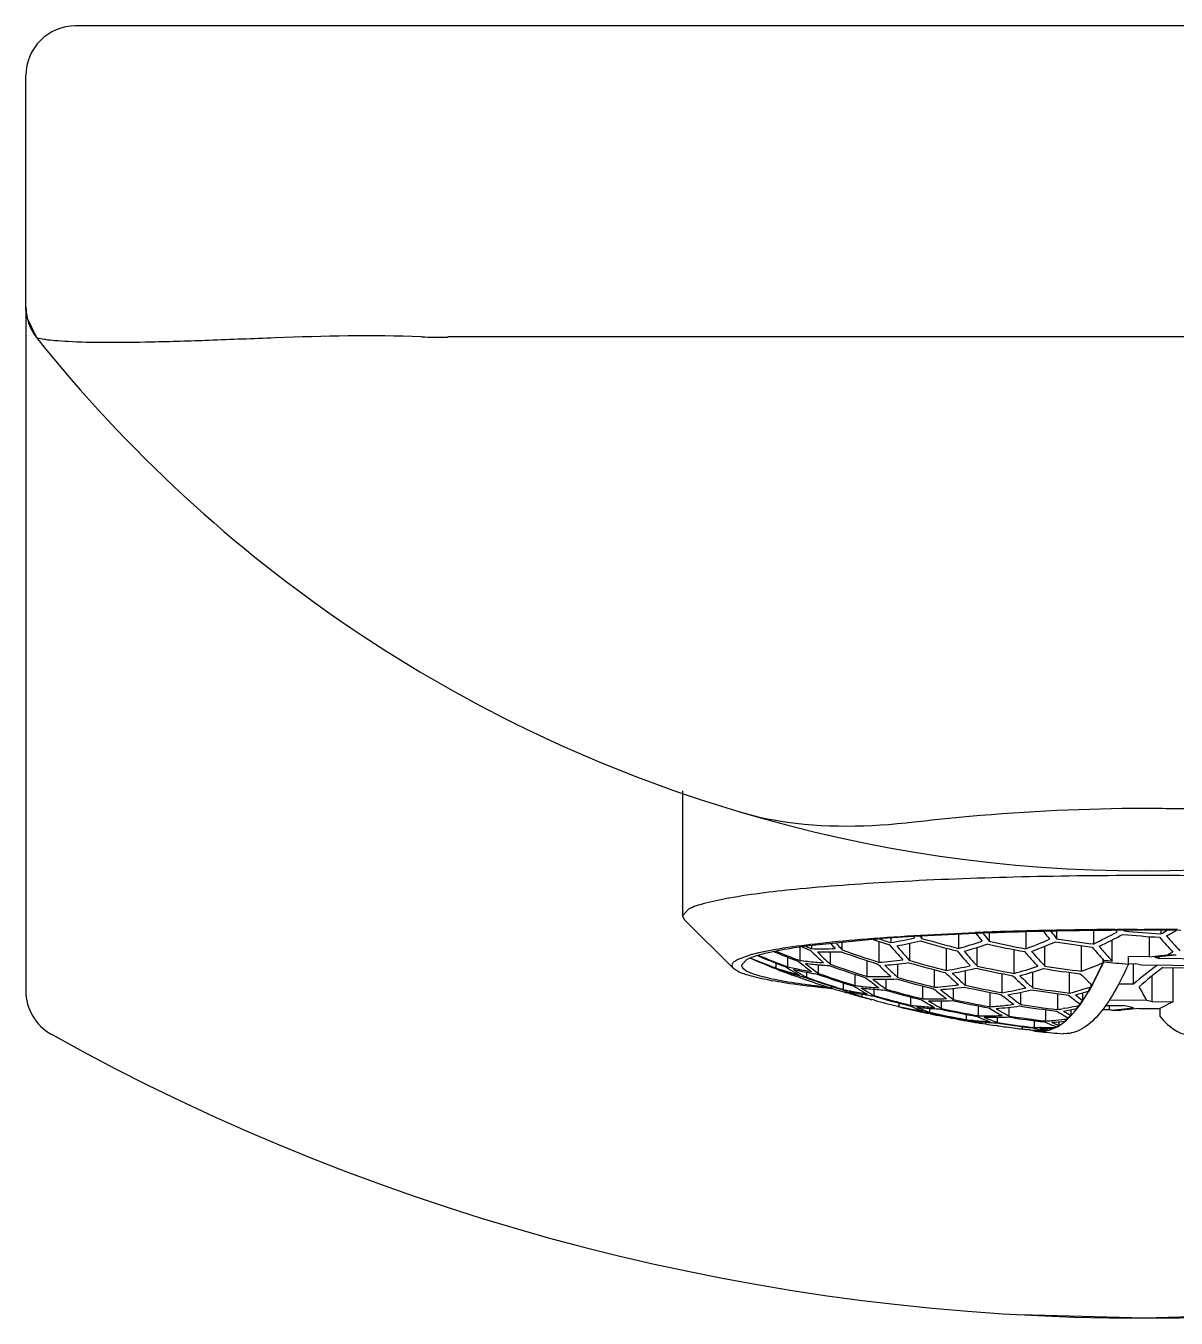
# Model space of a CAD drawing. Header units: millimetres. Extents: x 0 to 460316, y -63250 to 103204.
# Drawn here: x 204517.65 to 204540.8, y 47339.8 to 47365.8 of the extents above; entities that cross this region are included whole.
import ezdxf

# ---------------------------------------------------------------- set-up
doc = ezdxf.new("R2010")
doc.units = ezdxf.units.MM
doc.header["$LTSCALE"] = 25
doc.linetypes.add('HIDDEN', pattern=[9.525, 6.35, -3.175])
doc.layers.add('02___PRT_ALL_AXES', color=7, linetype='Continuous')
doc.layers.add('DEFAULT_2', color=8, linetype='HIDDEN')

msp = doc.modelspace()

# ---------------------------------------------------------------- linework, layer by layer
at = {"color": 7, "linetype": 'Continuous'}
for p, q in [((204561.65, 47365.796), (204518.65, 47365.796)), ((204517.65, 47360.143), (204517.65, 47364.796)), ((204517.652, 47360.079), (204517.65, 47360.143)), ((204517.65, 47360.079), (204517.65, 47346.38)), ((204517.869, 47359.518), (204517.674, 47359.923)), ((204554.161, 47359.537), (204526.138, 47359.537)), ((204517.869, 47359.518), (204517.868, 47359.519)), ((204530.859, 47350.406), (204530.859, 47347.891)), ((204531.796, 47348.246), (204531.788, 47348.244)), ((204531.797, 47348.245), (204531.788, 47348.244)), ((204530.986, 47348.025), (204530.859, 47347.891)), ((204530.859, 47347.891), (204530.895, 47347.82)), ((204531.891, 47346.832), (204530.895, 47347.82)), ((204537.771, 47347.568), (204537.771, 47347.227)), ((204538.39, 47347.583), (204538.39, 47347.43)), ((204539.129, 47347.593), (204539.129, 47347.324)), ((204539.567, 47347.616), (204539.605, 47347.616)), ((204539.606, 47347.599), (204539.58, 47347.599)), ((204539.748, 47347.587), (204539.738, 47347.6)), ((204539.748, 47347.587), (204539.738, 47347.6)), ((204539.748, 47347.6), (204539.748, 47347.587)), ((204540.009, 47347.617), (204540.15, 47347.618)), ((204540.15, 47347.601), (204540.009, 47347.601)), ((204540.487, 47347.599), (204540.487, 47347.528)), ((204540.89, 47347.598), (204540.794, 47347.599)), ((204534.681, 47347.416), (204533.41, 47347.287)), ((204534.077, 47347.204), (204534.077, 47347.36)), ((204534.817, 47346.956), (204534.817, 47347.374)), ((204535.055, 47347.442), (204535.055, 47347.351)), ((204535.435, 47346.989), (204535.435, 47347.338)), ((204535.52, 47347.474), (204535.504, 47347.473)), ((204535.531, 47347.473), (204535.515, 47347.472)), ((204535.515, 47347.472), (204535.532, 47347.449)), ((204535.515, 47347.472), (204535.532, 47347.449)), ((204535.517, 47347.494), (204536.749, 47347.554)), ((204536.763, 47347.536), (204535.52, 47347.474)), ((204535.674, 47347.481), (204535.674, 47347.437)), ((204536.413, 47347.52), (204536.413, 47347.236)), ((204537.032, 47347.545), (204537.032, 47347.38)), ((204539.509, 47346.981), (204539.509, 47347.407)), ((204540.249, 47347.474), (204540.249, 47347.064)), ((204531.972, 47347.014), (204532.224, 47347.107)), ((204532.981, 47346.863), (204532.981, 47347.058)), ((204533.22, 47347.257), (204533.22, 47346.993)), ((204533.459, 47347.23), (204533.447, 47347.234)), ((204533.459, 47347.23), (204533.447, 47347.234)), ((204533.459, 47347.291), (204533.459, 47347.23)), ((204533.838, 47346.914), (204533.838, 47347.164)), ((204536.175, 47346.791), (204536.175, 47347.239)), ((204536.793, 47346.882), (204536.793, 47347.255)), ((204537.533, 47346.731), (204537.533, 47347.212)), ((204538.151, 47346.879), (204538.151, 47347.278)), ((204538.891, 47346.775), (204538.891, 47347.29)), ((204540.249, 47347.064), (204539.835, 47347.07)), ((204539.835, 47346.921), (204539.835, 47347.07)), ((204540.249, 47347.064), (204540.613, 47347.103)), ((204540.795, 47347.101), (204540.365, 47347.056)), ((204540.365, 47347.056), (204540.456, 47347.034)), ((204540.456, 47347.034), (204540.456, 47347.065)), ((204532.16, 47347.011), (204532.05, 47346.895)), ((204532.742, 47346.839), (204532.719, 47346.848)), ((204532.742, 47346.839), (204532.719, 47346.848)), ((204532.742, 47346.938), (204532.742, 47346.839)), ((204532.981, 47346.863), (204532.962, 47346.87)), ((204532.981, 47346.863), (204532.962, 47346.87)), ((204533.22, 47346.993), (204533.205, 47346.999)), ((204533.22, 47346.993), (204533.205, 47346.999)), ((204533.599, 47346.731), (204533.599, 47346.907)), ((204534.578, 47346.668), (204534.578, 47346.989)), ((204534.817, 47346.956), (204534.804, 47346.96)), ((204534.817, 47346.956), (204534.804, 47346.96)), ((204535.196, 47346.65), (204535.196, 47346.923)), ((204535.936, 47346.454), (204535.936, 47346.805)), ((204536.554, 47346.492), (204536.554, 47346.789)), ((204539.318, 47346.945), (204539.102, 47346.503)), ((204539.122, 47346.516), (204539.342, 47346.965)), ((204539.318, 47347.019), (204539.318, 47346.945)), ((204539.342, 47346.998), (204539.34, 47346.995)), ((204539.342, 47346.965), (204539.342, 47346.998)), ((204539.835, 47346.929), (204539.985, 47346.926)), ((204539.935, 47346.514), (204539.935, 47346.927)), ((204540.098, 47346.9), (204539.985, 47346.926)), ((204541.518, 47346.88), (204540.098, 47346.9)), ((204541.679, 47347.017), (204540.456, 47347.034)), ((204540.528, 47346.85), (204540.942, 47346.844)), ((204540.728, 47346.848), (204540.728, 47346.16)), ((204532.98, 47346.734), (204532.919, 47346.757)), ((204532.939, 47346.749), (204532.919, 47346.756)), ((204532.98, 47346.734), (204532.939, 47346.749)), ((204533.122, 47346.683), (204533.122, 47346.711)), ((204533.349, 47346.603), (204533.322, 47346.613)), ((204533.349, 47346.603), (204533.322, 47346.613)), ((204533.361, 47346.654), (204533.361, 47346.756)), ((204534.1, 47346.408), (204534.1, 47346.541)), ((204534.339, 47346.486), (204534.339, 47346.713)), ((204534.578, 47346.668), (204534.562, 47346.673)), ((204534.578, 47346.668), (204534.562, 47346.673)), ((204534.957, 47346.416), (204534.957, 47346.616)), ((204537.294, 47346.344), (204537.294, 47346.727)), ((204537.912, 47346.439), (204537.912, 47346.761)), ((204538.652, 47346.337), (204538.652, 47346.752)), ((204539.08, 47346.523), (204539.08, 47346.463)), ((204540.314, 47346.166), (204540.314, 47346.685)), ((204533.897, 47346.42), (204533.854, 47346.425)), ((204533.861, 47346.435), (204533.861, 47346.474)), ((204533.917, 47346.418), (204533.861, 47346.435)), ((204534.1, 47346.408), (204534.078, 47346.415)), ((204534.1, 47346.408), (204534.078, 47346.415)), ((204534.208, 47346.333), (204534.179, 47346.341)), ((204534.208, 47346.333), (204534.179, 47346.341)), ((204534.339, 47346.486), (204534.32, 47346.492)), ((204534.339, 47346.486), (204534.32, 47346.492)), ((204534.48, 47346.26), (204534.48, 47346.315)), ((204534.719, 47346.286), (204534.719, 47346.414)), ((204535.697, 47346.221), (204535.697, 47346.478)), ((204535.936, 47346.454), (204535.919, 47346.458)), ((204535.936, 47346.454), (204535.919, 47346.458)), ((204536.315, 47346.209), (204536.315, 47346.432)), ((204537.055, 47346.061), (204537.055, 47346.35)), ((204537.294, 47346.344), (204537.276, 47346.347)), ((204537.294, 47346.344), (204537.276, 47346.347)), ((204537.673, 47346.106), (204537.673, 47346.354)), ((204538.413, 47346.004), (204538.413, 47346.324)), ((204538.875, 47346.119), (204539.028, 47346.352)), ((204538.913, 47346.342), (204538.913, 47346.19)), ((204539.935, 47346.514), (204539.639, 47346.518)), ((204534.726, 47346.191), (204534.673, 47346.206)), ((204534.726, 47346.191), (204534.673, 47346.205)), ((204535.219, 47346.063), (204535.195, 47346.07)), ((204535.219, 47346.063), (204535.195, 47346.069)), ((204535.219, 47346.063), (204535.219, 47346.137)), ((204535.458, 47346.091), (204535.437, 47346.096)), ((204535.458, 47346.091), (204535.437, 47346.096)), ((204535.458, 47346.091), (204535.458, 47346.256)), ((204535.697, 47346.221), (204535.678, 47346.226)), ((204535.697, 47346.221), (204535.678, 47346.225)), ((204535.838, 47345.949), (204535.838, 47346.03)), ((204536.076, 47346.028), (204536.076, 47346.18)), ((204536.816, 47345.881), (204536.816, 47346.078)), ((204537.055, 47346.061), (204537.035, 47346.065)), ((204537.055, 47346.061), (204537.035, 47346.065)), ((204537.434, 47345.875), (204537.434, 47346.051)), ((204538.174, 47345.774), (204538.174, 47346.002)), ((204538.413, 47346.004), (204538.392, 47346.007)), ((204538.413, 47346.004), (204538.392, 47346.007)), ((204538.556, 47346.03), (204538.521, 47346.023)), ((204538.556, 47346.03), (204538.521, 47346.024)), ((204538.674, 47346.001), (204538.674, 47345.888)), ((204538.744, 47345.952), (204538.868, 47346.11)), ((204538.841, 47346.135), (204538.841, 47346.089)), ((204538.868, 47346.11), (204538.875, 47346.119)), ((204538.868, 47346.11), (204538.875, 47346.119)), ((204539.378, 47346.089), (204539.733, 47346.084)), ((204539.455, 47346.203), (204540.202, 47346.192)), ((204539.457, 47346.006), (204539.457, 47346.088)), ((204539.504, 47345.991), (204539.934, 47346.037)), ((204540.051, 47346.029), (204539.687, 47345.99)), ((204539.934, 47346.037), (204539.733, 47346.084)), ((204540.051, 47346.029), (204540.464, 47346.023)), ((204540.202, 47346.192), (204540.314, 47346.166)), ((204540.314, 47346.166), (204540.728, 47346.16)), ((204540.728, 47346.16), (204540.464, 47346.023)), ((204540.464, 47346.023), (204540.464, 47345.873)), ((204535.599, 47345.972), (204535.599, 47345.982)), ((204535.845, 47345.92), (204535.809, 47345.928)), ((204535.845, 47345.92), (204535.809, 47345.927)), ((204536.339, 47345.824), (204536.339, 47345.839)), ((204536.577, 47345.801), (204536.554, 47345.806)), ((204536.577, 47345.801), (204536.554, 47345.806)), ((204536.577, 47345.801), (204536.577, 47345.907)), ((204536.691, 47345.757), (204536.688, 47345.758)), ((204536.691, 47345.757), (204536.688, 47345.758)), ((204536.816, 47345.881), (204536.795, 47345.885)), ((204536.816, 47345.881), (204536.795, 47345.884)), ((204536.957, 47345.752), (204536.957, 47345.716)), ((204537.196, 47345.851), (204537.196, 47345.745)), ((204537.935, 47345.782), (204537.935, 47345.644)), ((204538.174, 47345.774), (204538.152, 47345.776)), ((204538.174, 47345.774), (204538.152, 47345.776)), ((204538.317, 47345.786), (204538.548, 47345.811)), ((204538.407, 47345.659), (204538.573, 47345.779)), ((204538.435, 47345.762), (204538.435, 47345.688)), ((204538.602, 47345.85), (204538.602, 47345.818)), ((204538.649, 47345.849), (204538.744, 47345.952)), ((204537.203, 47345.679), (204537.163, 47345.685)), ((204537.203, 47345.679), (204537.163, 47345.685)), ((204537.697, 47345.663), (204537.697, 47345.614)), ((204537.839, 47345.6), (204537.813, 47345.602)), ((204537.839, 47345.6), (204537.813, 47345.602)), ((204537.935, 47345.644), (204537.912, 47345.647)), ((204537.935, 47345.644), (204537.912, 47345.646)), ((204538.078, 47345.643), (204538.052, 47345.643)), ((204538.078, 47345.643), (204538.052, 47345.643)), ((204538.052, 47345.625), (204538.1, 47345.611)), ((204538.146, 47345.58), (204538.068, 47345.596)), ((204538.1, 47345.611), (204538.196, 47345.588)), ((204538.1, 47345.563), (204538.243, 47345.588)), ((204538.125, 47345.584), (204538.125, 47345.578)), ((204538.196, 47345.624), (204538.196, 47345.588)), ((204538.243, 47345.588), (204538.407, 47345.659)), ((204538.363, 47345.647), (204538.33, 47345.631)), ((204538.363, 47345.667), (204538.363, 47345.647))]:
    msp.add_line(p, q, dxfattribs=at)
for centre, radius, start, end in [((204518.65, 47364.796), 1, 90, 180), ((204518.65, 47360.143), 1, 180.0003, 218.6032), ((204518.654, 47360.144), 1.004, 183.6876, 192.711), ((204525.926, 47367.093), 7.56, 267.5975, 271.6091), ((204540.15, 47377.308), 28.511, 218.6023, 253.4279), ((204539.823, 47268.856), 78.758, 91.24594, 92.23627), ((204539.889, 47268.77), 78.828, 91.28369, 92.27261), ((204540.109, 47256.937), 90.68, 90.34266, 91.26334), ((204540.128, 47257.776), 89.825, 90.34957, 91.27928), ((204545.543, 47353.183), 9.296, 217.0915, 218.3108), ((204545.676, 47353.186), 9.285, 217.1339, 218.3049), ((204534.606, 47356.867), 10.561, 295.3605, 298.2595), ((204546.744, 47353.182), 9.082, 217.9348, 218.1995), ((204540.149, 47252.83), 94.788, 90.08462, 90.32842), ((204540.149, 47255.012), 92.589, 90.08663, 90.33613), ((204541.638, 47366.751), 19.257, 264.366, 266.574), ((204540.15, 47252.769), 94.848, 89.59488, 89.99987), ((204540.15, 47254.919), 92.682, 89.60215, 89.99984), ((204534.833, 47357.328), 11.315, 299.9837, 300.6867), ((204534.929, 47357.336), 11.367, 299.9504, 301.0582), ((204539.34, 47352.202), 7.342, 221.5205, 222.5987), ((204539.662, 47352.341), 7.589, 221.1636, 221.6153), ((204539.471, 47352.17), 7.332, 221.6121, 222.6373), ((204538.264, 47302.075), 45.482, 93.4795, 94.518), ((204541.197, 47366.711), 20.363, 251.3829, 252.373), ((204541.22, 47366.722), 20.328, 251.6732, 252.3462), ((204540.983, 47352.286), 7.762, 219.923, 222.8585), ((204533.591, 47355.663), 8.44, 279.9953, 283.3008), ((204533.705, 47355.622), 8.463, 279.9842, 283.2807), ((204542.824, 47353.064), 9.099, 217.8649, 218.1993), ((204541.298, 47366.724), 20.147, 253.7153, 255.8955), ((204541.323, 47366.738), 20.11, 253.6861, 255.8705), ((204534.022, 47355.929), 9.016, 285.3824, 288.5511), ((204534.137, 47355.891), 9.035, 285.3598, 288.5212), ((204544.181, 47353.14), 9.291, 217.1126, 218.3046), ((204544.33, 47353.147), 9.302, 217.0705, 218.3106), ((204541.4, 47366.726), 19.894, 257.243, 259.4187), ((204541.424, 47366.739), 19.851, 257.217, 259.3975), ((204534.367, 47356.334), 9.722, 290.4976, 293.5292), ((204534.483, 47356.299), 9.738, 290.4677, 293.4935), ((204541.505, 47366.73), 19.615, 260.7879, 262.9707), ((204541.529, 47366.744), 19.567, 260.767, 262.9553), ((204534.723, 47356.835), 10.574, 295.3269, 298.2213), ((204541.614, 47366.737), 19.312, 264.3795, 266.5813), ((204546.412, 47352.443), 7.761, 219.9487, 222.8832), ((204546.422, 47352.349), 7.583, 219.8883, 222.8932), ((204533.018, 47344.308), 2.909, 104.9587, 105.8391), ((204540.392, 47366.339), 20.854, 247.3909, 249.1108), ((204540.417, 47366.352), 20.86, 247.391, 249.0597), ((204540.63, 47366.46), 20.856, 247.6698, 249.1161), ((204540.654, 47366.473), 20.851, 247.7282, 249.0657), ((204540.864, 47366.578), 20.754, 248.5358, 249.0213), ((204540.888, 47366.59), 20.737, 248.6641, 248.9713), ((204537.802, 47351.499), 6.129, 224.5416, 227.9452), ((204533.654, 47355.158), 7.93, 268.5905, 272.0363), ((204533.768, 47355.116), 7.953, 268.6117, 272.0477), ((204537.998, 47351.525), 6.21, 224.5888, 226.7865), ((204540.965, 47366.594), 20.619, 250.4109, 252.5788), ((204540.99, 47366.607), 20.598, 250.3912, 252.5253), ((204541.191, 47352.329), 7.851, 219.9507, 221.8994), ((204540.794, 47351.975), 7.32, 221.9106, 222.9316), ((204542.317, 47352.179), 7.752, 220.1131, 223.0417), ((204542.324, 47352.055), 7.573, 220.0914, 223.0883), ((204543.666, 47352.169), 7.748, 220.1799, 223.1061), ((204543.675, 47352.056), 7.571, 220.1456, 223.1404), ((204545.066, 47352.287), 7.797, 220.129, 222.7486), ((204545.243, 47352.33), 7.842, 220.115, 222.0599), ((204544.85, 47351.977), 7.314, 222.0711, 223.0897), ((204535.637, 47356.758), 10.863, 297.2642, 297.9354), ((204540.154, 47274.509), 72.595, 89.4938, 89.63785), ((204540.151, 47366.213), 20.748, 247.5608, 249.0054), ((204540.176, 47366.227), 20.764, 247.5285, 248.9535), ((204539.931, 47366.095), 20.56, 248.4636, 248.822), ((204536.09, 47355.23), 9.048, 246.6443, 247.7317), ((204536.065, 47355.169), 8.982, 247.7326, 248.0966), ((204536.044, 47355.117), 8.926, 248.096, 249.0616), ((204534.042, 47349.662), 3.115, 244.8302, 248.3421), ((204535.397, 47354.991), 8.574, 251.9609, 252.7988), ((204536.024, 47355.063), 8.868, 249.0622, 249.507), ((204535.512, 47354.959), 8.587, 252.0054, 252.8278), ((204534.209, 47349.671), 3.18, 244.8777, 246.608), ((204535.387, 47354.958), 8.539, 252.7992, 253.0725), ((204535.374, 47354.916), 8.495, 253.0717, 254.316), ((204535.058, 47350.09), 3.858, 236.9832, 240.0339), ((204534.775, 47354.887), 8.222, 257.3964, 258.2672), ((204534.889, 47354.849), 8.236, 257.4368, 258.4245), ((204535.245, 47350.123), 3.948, 237.0422, 238.5429), ((204534.771, 47354.867), 8.202, 258.2674, 258.5271), ((204534.764, 47354.831), 8.165, 258.5258, 260.7962), ((204536.368, 47350.795), 4.967, 230.2906, 231.862), ((204534.203, 47354.932), 7.999, 262.9429, 264.0869), ((204534.882, 47354.813), 8.199, 258.4244, 259.6961), ((204536.161, 47350.53), 4.63, 231.8528, 234.2828), ((204534.317, 47354.89), 8.015, 262.9755, 265.2584), ((204536.468, 47350.711), 4.906, 230.328, 232.6241), ((204534.202, 47354.922), 7.989, 264.087, 266.3768), ((204536.267, 47350.448), 4.575, 232.6319, 234.3323), ((204534.316, 47354.881), 8.007, 265.259, 266.4012), ((204537.703, 47351.213), 5.781, 226.7985, 228.0433), ((204540.728, 47366.466), 20.761, 250.5457, 252.6971), ((204540.753, 47366.48), 20.751, 250.5361, 252.6433), ((204539.135, 47351.249), 6.132, 224.9041, 228.2861), ((204534.191, 47355.15), 8.218, 274.3681, 277.7116), ((204534.305, 47355.113), 8.239, 274.3722, 277.7075), ((204539.325, 47351.28), 6.204, 224.9366, 227.1812), ((204541.063, 47366.593), 20.442, 253.9455, 256.0921), ((204541.088, 47366.607), 20.416, 253.9256, 256.075), ((204534.69, 47355.299), 8.637, 279.9013, 283.13), ((204534.804, 47355.265), 8.655, 279.893, 283.115), ((204541.166, 47366.594), 20.241, 257.452, 259.5888), ((204541.19, 47366.607), 20.21, 257.4335, 259.5738), ((204535.126, 47355.595), 9.184, 285.192, 288.2989), ((204535.241, 47355.564), 9.199, 285.1755, 288.277), ((204541.272, 47366.597), 20.017, 260.958, 263.0962), ((204541.296, 47366.611), 19.98, 260.9427, 263.0849), ((204535.485, 47356.008), 9.84, 290.2464, 292.9258), ((204541.408, 47366.637), 19.747, 263.9941, 264.481), ((204541.415, 47367.113), 20.254, 264.126, 265.5268), ((204533.99, 47349.533), 2.976, 248.3628, 249.3128), ((204533.974, 47349.491), 2.931, 249.3135, 249.9838), ((204534.163, 47349.565), 3.065, 246.6083, 248.3818), ((204540.15, 47366.444), 20.974, 249.9843, 250.0128), ((204535.498, 47354.915), 8.541, 252.828, 253.5044), ((204534.132, 47349.488), 2.982, 248.3856, 249.3951), ((204535.487, 47354.876), 8.501, 253.5044, 254.2297), ((204535.358, 47354.858), 8.435, 254.3164, 255.3112), ((204534.115, 47349.441), 2.931, 249.3957, 250.2017), ((204540.04, 47366.123), 20.635, 250.4111, 250.6517), ((204534.937, 47349.881), 3.616, 240.0509, 241.6435), ((204535.479, 47354.85), 8.474, 254.2299, 254.5041), ((204535.117, 47349.911), 3.7, 238.5265, 241.6607), ((204540.038, 47366.119), 20.63, 250.6517, 251.0002), ((204540.15, 47366.444), 20.974, 250.6613, 251.0813), ((204535.471, 47354.822), 8.445, 254.5037, 255.3499), ((204540.25, 47366.217), 20.751, 250.5361, 252.6887), ((204540.032, 47366.101), 20.611, 251.0807, 252.579), ((204540.275, 47366.23), 20.761, 250.5457, 252.6335), ((204534.878, 47354.79), 8.176, 259.6966, 259.9628), ((204534.875, 47354.776), 8.162, 259.9626, 260.8308), ((204540.489, 47366.34), 20.805, 250.5868, 252.7333), ((204540.514, 47366.354), 20.805, 250.5868, 252.6788), ((204537.624, 47350.391), 4.844, 230.6566, 234.5713), ((204534.752, 47354.794), 8.127, 268.7702, 272.1326), ((204534.867, 47354.76), 8.145, 268.786, 272.141), ((204537.813, 47350.426), 4.923, 230.6955, 233.0431), ((204539.037, 47350.972), 5.782, 227.1943, 228.3706), ((204540.827, 47366.464), 20.634, 254.0921, 256.2173), ((204540.852, 47366.478), 20.619, 254.0805, 256.1601), ((204540.477, 47351.099), 6.135, 225.1405, 228.5082), ((204540.667, 47351.14), 6.206, 225.1605, 227.3961), ((204540.383, 47350.833), 5.788, 227.4091, 228.5801), ((204541.827, 47351.044), 6.136, 225.2595, 228.6199), ((204542.018, 47351.095), 6.208, 225.2676, 227.499), ((204543.21, 47351.11), 6.173, 225.2692, 228.2747), ((204518.65, 47346.38), 1, 180, 240.8851), ((204535.576, 47363.052), 16.69, 262.2634, 263.1894), ((204536.049, 47366.943), 20.609, 263.1659, 263.6188), ((204536.492, 47354.689), 8.663, 252.7082, 253.4211), ((204536.483, 47354.66), 8.632, 253.4213, 253.7394), ((204536.478, 47354.643), 8.615, 253.7394, 254.0365), ((204535.413, 47349.287), 3.176, 245.0991, 248.5379), ((204535.877, 47354.578), 8.361, 257.733, 258.572), ((204536.472, 47354.622), 8.593, 254.0364, 254.5218), ((204536.46, 47354.577), 8.547, 254.7207, 255.6272), ((204535.991, 47354.549), 8.372, 257.7617, 258.6722), ((204535.579, 47349.306), 3.239, 245.1378, 246.8337), ((204535.873, 47354.559), 8.342, 258.5722, 258.8437), ((204535.353, 47349.137), 3.015, 248.5541, 250.3344), ((204535.866, 47354.524), 8.306, 258.8425, 261.0723), ((204536.582, 47354.577), 8.582, 254.5496, 254.8387), ((204535.514, 47349.153), 3.072, 246.8195, 250.3327), ((204536.42, 47349.759), 3.902, 237.3424, 240.3477), ((204536.574, 47354.55), 8.554, 254.8384, 255.6535), ((204535.304, 47354.597), 8.168, 263.2186, 264.0664), ((204535.984, 47354.514), 8.336, 258.672, 259.9821), ((204540.114, 47366.103), 20.631, 254.0807, 254.708), ((204536.606, 47349.801), 3.99, 237.3895, 238.8691), ((204535.418, 47354.562), 8.178, 263.2424, 265.4787), ((204535.303, 47354.592), 8.163, 264.0664, 264.3387), ((204536.301, 47349.552), 3.664, 240.3641, 241.9312), ((204535.303, 47354.588), 8.159, 264.3387, 266.5802), ((204535.98, 47354.491), 8.313, 259.9827, 260.2577), ((204536.48, 47349.591), 3.745, 238.8533, 241.94), ((204535.978, 47354.478), 8.299, 260.2575, 261.0971), ((204540.35, 47366.213), 20.722, 254.1581, 256.2736), ((204540.375, 47366.227), 20.728, 254.1619, 256.2153), ((204535.417, 47354.555), 8.172, 265.4792, 266.598), ((204537.616, 47350.166), 4.597, 233.0523, 234.6615), ((204540.589, 47366.338), 20.727, 254.1619, 256.2769), ((204540.614, 47366.351), 20.722, 254.1581, 256.2193), ((204538.976, 47350.199), 4.862, 230.9204, 234.8073), ((204535.292, 47354.822), 8.393, 274.4029, 277.6768), ((204535.406, 47354.791), 8.408, 274.4059, 277.6738), ((204539.161, 47350.239), 4.934, 230.9466, 233.3509), ((204538.968, 47349.981), 4.612, 233.3616, 234.8865), ((204540.93, 47366.464), 20.484, 257.5939, 259.7044), ((204540.955, 47366.478), 20.464, 257.582, 259.644), ((204540.331, 47350.101), 4.874, 231.0768, 234.9471), ((204535.793, 47355.002), 8.787, 279.8324, 283.0048), ((204535.908, 47354.975), 8.8, 279.8265, 282.9942), ((204540.512, 47350.146), 4.938, 231.0912, 233.5589), ((204541.736, 47350.789), 5.791, 227.5118, 228.6803), ((204541.037, 47366.466), 20.312, 261.0784, 263.1851), ((204541.062, 47366.48), 20.286, 261.068, 263.1774), ((204541.705, 47350.117), 4.906, 231.136, 234.5926), ((204536.268, 47355.206), 9.184, 285.0475, 285.6894), ((204536.255, 47355.249), 9.229, 285.6891, 285.9704), ((204536.369, 47355.232), 9.247, 285.0384, 286.7238), ((204541.888, 47350.173), 4.972, 231.1404, 233.2446), ((204536.225, 47355.355), 9.339, 285.9736, 287.8013), ((204535.522, 47348.46), 4.091, 328.9777, 329.289), ((204535.288, 47348.582), 4.343, 329.4877, 330.8055), ((204535.183, 47348.659), 4.484, 329.3128, 331.1706), ((204534.816, 47348.863), 4.904, 331.1467, 331.4005), ((204540.139, 47366.116), 20.647, 254.0923, 254.6502), ((204540.134, 47366.097), 20.627, 254.8004, 256.1484), ((204535.955, 47348.729), 2.769, 254.0706, 256.6689), ((204536.983, 47354.337), 8.459, 257.964, 258.7778), ((204540.15, 47366.444), 20.974, 256.676, 256.7301), ((204537.096, 47354.303), 8.455, 257.9819, 259.5472), ((204536.095, 47348.694), 2.766, 254.0732, 257.1213), ((204536.98, 47354.318), 8.44, 258.778, 259.0609), ((204536.975, 47354.295), 8.417, 259.0605, 260.3555), ((204536.78, 47349.011), 3.223, 245.2967, 248.6816), ((204536.409, 47354.328), 8.292, 263.4152, 264.2413), ((204536.945, 47349.039), 3.283, 245.328, 246.9987), ((204536.524, 47354.3), 8.299, 263.4314, 265.6348), ((204536.409, 47354.323), 8.287, 264.2414, 264.5181), ((204536.721, 47348.862), 3.062, 248.6972, 250.4482), ((204536.408, 47354.32), 8.284, 264.5182, 266.7252), ((204536.882, 47348.887), 3.118, 246.985, 250.4431), ((204537.759, 47349.49), 3.894, 237.5972, 242.0723), ((204535.856, 47354.497), 8.277, 268.9017, 272.203), ((204535.971, 47354.469), 8.29, 268.9129, 272.2091), ((204537.966, 47349.577), 4.021, 237.6368, 239.1012), ((204536.524, 47354.294), 8.293, 265.6352, 265.9181), ((204537.843, 47349.369), 3.779, 239.086, 242.1386), ((204536.524, 47354.295), 8.293, 265.9181, 266.7374), ((204540.455, 47366.211), 20.671, 257.7003, 259.7911), ((204540.48, 47366.224), 20.671, 257.7003, 259.7299), ((204540.693, 47366.337), 20.627, 257.6754, 259.7708), ((204540.718, 47366.35), 20.617, 257.6696, 259.7102), ((204539.119, 47349.351), 3.917, 237.7647, 242.2073), ((204536.402, 47354.5), 8.464, 274.4228, 275.1881), ((204536.4, 47354.523), 8.487, 275.1879, 275.5018), ((204536.513, 47354.534), 8.533, 274.4298, 277.6499), ((204539.326, 47349.446), 4.042, 237.7951, 239.2497), ((204536.394, 47354.581), 8.546, 275.5041, 277.6497), ((204540.321, 47349.889), 4.618, 233.5711, 235.0165), ((204540.801, 47366.338), 20.505, 261.1552, 263.2417), ((204540.826, 47366.351), 20.49, 261.1491, 263.1781), ((204536.918, 47354.68), 8.803, 279.7783, 280.4904), ((204537.027, 47354.694), 8.848, 279.7763, 281.5), ((204536.9, 47354.774), 8.899, 280.7226, 282.1962), ((204536.885, 47354.844), 8.971, 282.1948, 282.5927), ((204536.86, 47347.556), 2.465, 321.5868, 323.4867), ((204536.475, 47347.836), 2.941, 324.2767, 325.9708), ((204539.371, 47365.49), 19.484, 269.8395, 270.2537), ((204542.097, 47354.304), 8.708, 252.3566, 252.6793), ((204536.074, 47348.602), 2.672, 257.1258, 259.7606), ((204537.09, 47354.27), 8.421, 259.5479, 260.1769), ((204536.971, 47354.267), 8.388, 260.3558, 261.2628), ((204540.003, 47365.993), 20.5, 257.5941, 257.8583), ((204537.088, 47354.258), 8.409, 260.177, 260.4608), ((204540.002, 47365.988), 20.494, 257.8583, 258.1942), ((204537.086, 47354.245), 8.395, 260.4607, 261.278), ((204540.215, 47366.087), 20.617, 257.6696, 259.7661), ((204540.241, 47366.101), 20.627, 257.6754, 259.7041), ((204539.998, 47365.971), 20.477, 258.2973, 259.7047), ((204538.094, 47354.155), 8.514, 258.1001, 259.1888), ((204538.09, 47354.131), 8.49, 259.1891, 259.5487), ((204538.086, 47354.113), 8.471, 259.5485, 260.4993), ((204537.317, 47348.483), 2.791, 254.1058, 257.8157), ((204537.519, 47354.122), 8.374, 263.5424, 264.3525), ((204538.083, 47354.09), 8.448, 260.5185, 261.3746), ((204537.635, 47354.104), 8.38, 263.5519, 264.4062), ((204537.468, 47348.497), 2.828, 254.1199, 255.958), ((204537.519, 47354.118), 8.37, 264.3525, 264.6343), ((204537.297, 47348.393), 2.698, 257.8279, 259.725), ((204537.519, 47354.115), 8.367, 264.6344, 266.8191), ((204537.445, 47348.403), 2.732, 255.949, 259.7107), ((204538.157, 47348.857), 3.287, 245.4415, 247.8366), ((204536.964, 47354.236), 8.357, 268.9894, 269.7898), ((204537.634, 47354.098), 8.374, 264.4062, 265.7345), ((204538.096, 47348.707), 3.125, 247.8357, 250.5196), ((204536.964, 47354.245), 8.366, 269.7897, 270.078), ((204537.079, 47354.229), 8.379, 268.9975, 271.174), ((204538.31, 47348.866), 3.315, 245.4575, 247.1109), ((204536.963, 47354.273), 8.394, 270.0792, 272.2505), ((204537.634, 47354.096), 8.372, 265.7346, 266.0198), ((204538.246, 47348.715), 3.15, 247.0975, 250.5182), ((204537.634, 47354.097), 8.373, 266.0198, 266.8262), ((204540.35, 47366.1), 20.598, 261.1917, 263.2027), ((204537.079, 47354.252), 8.402, 271.1733, 271.4666), ((204539.203, 47349.239), 3.801, 239.2347, 242.2655), ((204537.079, 47354.269), 8.42, 271.4668, 272.2535), ((204540.564, 47366.211), 20.598, 261.1917, 263.2687), ((204540.589, 47366.225), 20.593, 261.1897, 263.2048), ((204539.492, 47348.702), 3.238, 245.4983, 250.009), ((204537.463, 47355.084), 9.338, 274.3707, 275.0706), ((204537.805, 47351.161), 5.4, 275.1343, 275.4421), ((204537.626, 47354.302), 8.579, 274.4413, 276.1962), ((204539.682, 47348.807), 3.359, 245.5353, 246.4327), ((204540.472, 47349.289), 3.914, 237.8356, 241.8308), ((204540.656, 47349.36), 3.998, 237.8621, 240.2722), ((204537.797, 47352.109), 6.343, 276.7974, 277.2901), ((204537.714, 47346.777), 1.308, 309.8904, 311.8026), ((204537.61, 47346.891), 1.471, 310.8687, 314.9066), ((204537.656, 47346.842), 1.395, 311.7924, 312.7196), ((204537.508, 47346.997), 1.609, 313.9239, 316.4365), ((204540.146, 47418.584), 72.595, 269.4938, 269.63785), ((204540.15, 47384.984), 45.187, 240.8851, 299.1149), ((204540.15, 47366.444), 20.974, 260.8536, 261.0352), ((204540.111, 47365.988), 20.517, 261.1554, 261.7376), ((204540.325, 47366.087), 20.593, 261.1897, 263.2672), ((204540.11, 47365.978), 20.506, 261.8507, 262.2237), ((204540.108, 47365.966), 20.494, 262.2236, 263.242), ((204538.634, 47353.978), 8.416, 263.6062, 264.4048), ((204538.633, 47353.972), 8.41, 264.5811, 265.5564), ((204538.082, 47346.196), 0.635, 251.471, 257.6709), ((204538.662, 47348.284), 2.752, 254.1636, 257.5402), ((204538.076, 47354.063), 8.421, 269.0427, 269.8365), ((204538.073, 47346.157), 0.595, 257.6919, 264.264), ((204538.633, 47353.97), 8.408, 265.5564, 266.1947), ((204538.75, 47353.96), 8.412, 264.8022, 265.3989), ((204538.071, 47346.141), 0.579, 264.2957, 272.8183), ((204538.192, 47354.058), 8.435, 269.0467, 270.8239), ((204538.633, 47353.971), 8.408, 266.1947, 266.5319), ((204540.15, 47366.938), 21.48, 264.4611, 265.6488), ((204538.076, 47354.091), 8.448, 270.0128, 271.6071), ((204538.076, 47346.165), 0.59, 276.9014, 281.7975), ((204538.076, 47354.114), 8.472, 271.6066, 271.9468), ((204539.644, 47348.72), 3.265, 246.4285, 248.2577), ((204537.964, 47346.437), 0.885, 298.4632, 302.1937)]:
    msp.add_arc(centre, radius, start, end, dxfattribs=at)
for centre, major_axis, ratio, start_param, end_param in [((204542.541, 47340.629), (-0.868, -7.096), 0.727424, -2.556195, -2.453976), ((204542.713, 47340.627), (-0.868, -7.096), 0.727424, -2.544577, -2.441726), ((204538.584, 47340.687), (0.324, -7.133), 0.402026, -3.849195, -3.787543)]:
    msp.add_ellipse(centre, major_axis=major_axis, ratio=ratio, start_param=start_param, end_param=end_param, dxfattribs=at)
for points, knots in [([(204525.609, 47359.54), (204524.628, 47359.581), (204523.203, 47359.541), (204521.393, 47359.468), (204520.245, 47359.43), (204519.298, 47359.419), (204518.649, 47359.431), (204518.259, 47359.459), (204518.064, 47359.476), (204517.945, 47359.501), (204517.883, 47359.507), (204517.869, 47359.518)], [0, 0, 0, 0, 0.380144, 0.551285, 0.701403, 0.825138, 0.918146, 0.952069, 0.977176, 0.993211, 1, 1, 1, 1]), ([(204548.431, 47348.258), (204547.944, 47348.342), (204546.791, 47348.47), (204544.851, 47348.601), (204542.552, 47348.684), (204540.07, 47348.711), (204537.594, 47348.68), (204535.313, 47348.594), (204533.4, 47348.46), (204532.27, 47348.33), (204531.796, 47348.246)], [0, 0, 0, 0, 0.088811, 0.208445, 0.349969, 0.502692, 0.655043, 0.795479, 0.913395, 1, 1, 1, 1]), ([(204531.788, 47348.244), (204531.623, 47348.214), (204531.352, 47348.158), (204531.084, 47348.076), (204530.986, 47348.025)], [0, 0, 0, 0, 0.603266, 1, 1, 1, 1]), ([(204532.267, 47347.119), (204532.442, 47347.166), (204532.863, 47347.246), (204533.591, 47347.342), (204534.498, 47347.428), (204535.16, 47347.473), (204535.517, 47347.494)], [0, 0, 0, 0, 0.165826, 0.391794, 0.672311, 1, 1, 1, 1]), ([(204533.41, 47347.287), (204533.144, 47347.252), (204532.786, 47347.199), (204532.371, 47347.096), (204532.219, 47347.042), (204532.16, 47347.011)], [0, 0, 0, 0, 0.625836, 0.844976, 1, 1, 1, 1]), ([(204531.891, 47346.832), (204531.878, 47346.844), (204531.856, 47346.873), (204531.862, 47346.93), (204531.907, 47346.977), (204531.948, 47347.001), (204531.972, 47347.014)], [0, 0, 0, 0, 0.22403, 0.413464, 0.655968, 1, 1, 1, 1]), ([(204533.854, 47346.425), (204533.601, 47346.451), (204533.15, 47346.502), (204532.565, 47346.597), (204532.187, 47346.686), (204531.984, 47346.766), (204531.914, 47346.809), (204531.891, 47346.832)], [0, 0, 0, 0, 0.378216, 0.673912, 0.881255, 0.951294, 1, 1, 1, 1]), ([(204532.05, 47346.895), (204532.05, 47346.852), (204532.129, 47346.79), (204532.243, 47346.739), (204532.388, 47346.691), (204532.57, 47346.645), (204532.887, 47346.579), (204533.145, 47346.539), (204533.33, 47346.514)], [0, 0, 0, 0, 0.094908, 0.178095, 0.288304, 0.425984, 0.5909, 1, 1, 1, 1]), ([(204539.835, 47346.921), (204539.739, 47346.706), (204539.552, 47346.329), (204539.229, 47345.869), (204538.892, 47345.576), (204538.633, 47345.512), (204538.52, 47345.52)], [0, 0, 0, 0, 0.349738, 0.623869, 0.832176, 1, 1, 1, 1]), ([(204540.464, 47345.873), (204540.562, 47345.756), (204540.72, 47345.602), (204540.974, 47345.493), (204541.097, 47345.479), (204541.155, 47345.482)], [0, 0, 0, 0, 0.556401, 0.785546, 1, 1, 1, 1])]:
    msp.add_open_spline(points, degree=3, knots=knots, dxfattribs=at)
msp.add_open_spline([(204538.33, 47345.631), (204538.325, 47345.629), (204538.319, 47345.627), (204538.314, 47345.625)], degree=3, dxfattribs=at)
at = {"layer": '02___PRT_ALL_AXES', "color": 7, "linetype": 'Continuous'}
for points, knots in [([(204532.018, 47349.981), (204532.276, 47349.904), (204533.427, 47349.649), (204534.624, 47349.676), (204535.523, 47349.78)], [0, 0, 0, 0, 0.229723, 1, 1, 1, 1]), ([(204535.523, 47349.78), (204535.895, 47349.823), (204537.432, 47349.983), (204538.978, 47350.056), (204540.15, 47350.056)], [0, 0, 0, 0, 0.242111, 1, 1, 1, 1]), ([(204540.15, 47350.056), (204540.545, 47350.056), (204542.09, 47350.031), (204543.634, 47349.913), (204544.777, 47349.78)], [0, 0, 0, 0, 0.255725, 1, 1, 1, 1])]:
    msp.add_open_spline(points, degree=3, knots=knots, dxfattribs=at)
at = {"layer": 'DEFAULT_2', "color": 8, "linetype": 'HIDDEN'}
for p, q in [((204540.15, 47339.796), (204537.65, 47339.866)), ((204542.65, 47339.866), (204540.15, 47339.796))]:
    msp.add_line(p, q, dxfattribs=at)
for centre, radius, start, end in [((204540.149, 47377.305), 28.509, 253.4141, 270.0006), ((204540.15, 47377.301), 28.505, 269.9985, 286.5883)]:
    msp.add_arc(centre, radius, start, end, dxfattribs=at)

doc.saveas('drawing.dxf')
